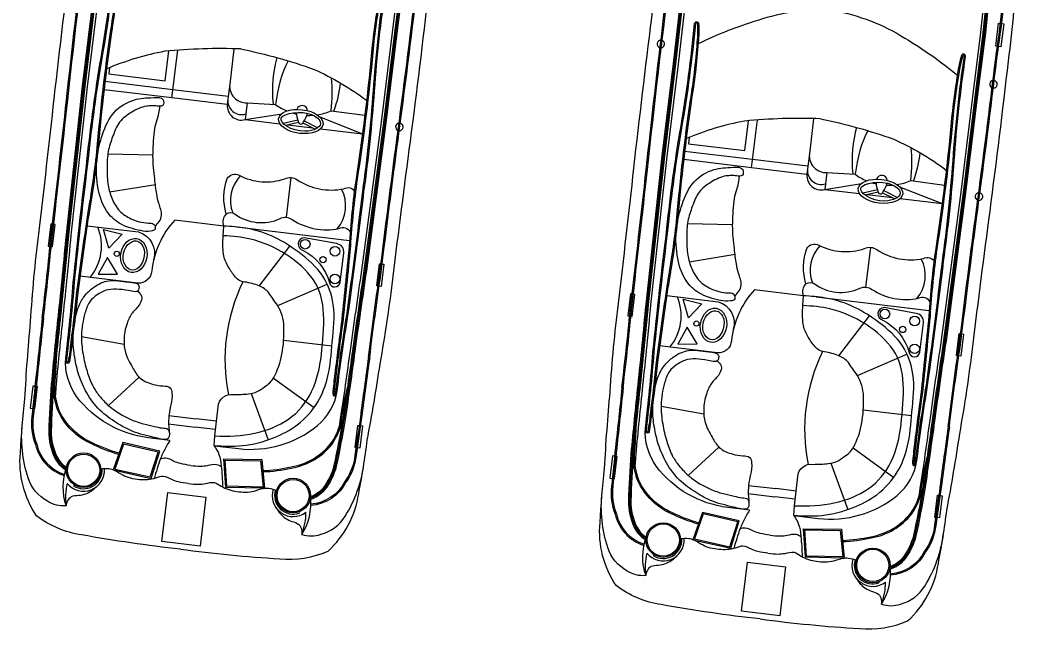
# Model space of a CAD drawing. Header units: metres. Extents: x 316591 to 321268, y 1878408 to 1881184.
# Drawn here: x 316990.4 to 317062.4, y 1880734.4 to 1880778.4 of the extents above; entities that cross this region are included whole.
import ezdxf

# ---------------------------------------------------------------- set-up
doc = ezdxf.new("R2010")
doc.units = ezdxf.units.M

msp = doc.modelspace()

# ---------------------------------------------------------------- linework, layer by layer
at = {"color": 32, "true_color": 0xcd6928}
for p, q in [((317001.404, 1880773.315), (316996.509, 1880773.907)), ((317001.333, 1880772.73), (316996.44, 1880773.322)), ((317006.752, 1880772.382), (317006.605, 1880771.167)), ((317006.605, 1880771.167), (317009.251, 1880771.597)), ((317011.997, 1880771.364), (317015.065, 1880770.144)), ((317006.605, 1880771.167), (317009.119, 1880770.863)), ((317010.417, 1880771.14), (317009.361, 1880770.897)), ((317010.457, 1880770.969), (317009.526, 1880770.755)), ((317009.694, 1880770.794), (317011.474, 1880770.578)), ((317010.776, 1880770.931), (317011.661, 1880770.484)), ((317010.855, 1880771.088), (317011.846, 1880770.587)), ((317012.049, 1880770.509), (317015.065, 1880770.144)), ((316996.718, 1880768.703), (316999.969, 1880768.642)), ((317043.185, 1880768.284), (317038.29, 1880768.876)), ((317043.114, 1880767.699), (317038.221, 1880768.291)), ((317009.581, 1880764.126), (317009.928, 1880766.992)), ((317048.533, 1880767.351), (317048.386, 1880766.137)), ((316996.844, 1880765.955), (317000.14, 1880766.498)), ((317048.386, 1880766.137), (317051.032, 1880766.566)), ((317053.778, 1880766.333), (317056.846, 1880765.113)), ((317048.386, 1880766.137), (317050.901, 1880765.832)), ((317052.199, 1880766.11), (317051.143, 1880765.866)), ((317052.238, 1880765.939), (317051.307, 1880765.724)), ((317051.476, 1880765.763), (317053.255, 1880765.548)), ((317052.557, 1880765.9), (317053.442, 1880765.453)), ((317052.636, 1880766.057), (317053.627, 1880765.557)), ((317053.83, 1880765.478), (317056.846, 1880765.113)), ((317005.984, 1880763.431), (317014.135, 1880762.445)), ((317038.499, 1880763.673), (317041.75, 1880763.611)), ((317007.63, 1880759.173), (317009.827, 1880762.057)), ((317051.362, 1880759.096), (317051.709, 1880761.961)), ((317038.625, 1880760.925), (317041.922, 1880761.467)), ((317008.961, 1880757.759), (317012.535, 1880759.297)), ((317047.766, 1880758.4), (317055.917, 1880757.414)), ((317049.411, 1880754.142), (317051.609, 1880757.026)), ((316994.809, 1880755.537), (316997.885, 1880754.985)), ((317009.389, 1880755.27), (317012.87, 1880754.872)), ((317050.742, 1880752.729), (317054.316, 1880754.267)), ((316996.773, 1880750.555), (316998.977, 1880752.599)), ((317008.647, 1880752.533), (317011.58, 1880750.409)), ((317007.057, 1880751.431), (317008.281, 1880748.094)), ((317036.59, 1880750.507), (317039.666, 1880749.954)), ((317001.118, 1880749.834), (317003.078, 1880749.597)), ((317051.17, 1880750.239), (317054.651, 1880749.842)), ((317001.092, 1880749.239), (317003.007, 1880749.007)), ((317004.473, 1880748.83), (317003.007, 1880749.007)), ((317004.541, 1880749.42), (317003.078, 1880749.597)), ((317038.554, 1880745.524), (317040.758, 1880747.568)), ((317050.428, 1880747.502), (317053.362, 1880745.378)), ((317048.838, 1880746.4), (317050.062, 1880743.063)), ((316994.284, 1880744.849), (316994.236, 1880744.775)), ((317042.9, 1880744.803), (317044.86, 1880744.566)), ((317042.873, 1880744.208), (317044.788, 1880743.977)), ((317046.255, 1880743.799), (317044.788, 1880743.977)), ((317046.323, 1880744.389), (317044.86, 1880744.566)), ((317010.486, 1880742.889), (317010.515, 1880742.806)), ((317036.066, 1880739.818), (317036.018, 1880739.745)), ((317052.267, 1880737.858), (317052.297, 1880737.775))]:
    msp.add_line(p, q, dxfattribs=at)
for points in [[(317001.942, 1880740.203, -0.01736), (316994.824, 1880741.237, -0.12634), (316991.574, 1880742.607, -0.172899), (316990.411, 1880747.15, -0.013884), (316990.732, 1880751.039, -0.008973), (316991.143, 1880756.596, -0.01509), (316991.736, 1880762.941, 0.002245), (316992.85, 1880772.701, -0.003342), (316994.138, 1880783.529, -0.016984), (316995.23, 1880790.748, -0.024546), (316996.493, 1880796.113, -0.067942), (316998.898, 1880802.759, -0.033948), (317001.352, 1880806.985, -0.022001), (317003.95, 1880810.706, -0.042872), (317007.048, 1880813.906, -0.059514), (317009.173, 1880815.363, -0.046364), (317010.341, 1880815.872, -0.104882), (317011.11, 1880815.982, -0.104882)], [(317001.942, 1880740.203, 0.01736), (317009.101, 1880739.51, 0.12634), (317012.584, 1880740.065, 0.172899), (317014.797, 1880744.2, 0.013884), (317015.412, 1880748.053, 0.008973), (317016.339, 1880753.548, 0.01509), (317017.276, 1880759.851, -0.002245), (317018.522, 1880769.595, 0.003342), (317019.853, 1880780.418, 0.016984), (317020.514, 1880787.689, 0.024546), (317020.567, 1880793.2, 0.067942), (317019.817, 1880800.228, 0.033948), (317018.441, 1880804.917, 0.022001), (317016.806, 1880809.151, 0.042872), (317014.56, 1880812.997, 0.059514), (317012.844, 1880814.919, 0.046364), (317011.83, 1880815.692, 0.104882), (317011.11, 1880815.982, 0.104882)], [(316991.986, 1880756.888, 0.006425), (316992.628, 1880762.863, 0.002217), (316993.74, 1880772.604, -0.003368), (316994.996, 1880783.52, -0.024633), (316995.95, 1880790.377, -0.015037), (316997.057, 1880794.821, -0.025439), (316997.789, 1880797.267, -0.013843), (316999.623, 1880802.256, -0.040266), (317002.068, 1880806.592, -0.016729), (317004.903, 1880810.285, -0.029739), (317008.353, 1880813.542, 0.01525), (317010.159, 1880814.851, -0.132389), (317010.527, 1880815.026, -0.028442), (317010.688, 1880815.055, -0.028442)], [(316992.073, 1880756.877, 0.006424), (316992.715, 1880762.853, 0.002217), (316993.827, 1880772.594, -0.003368), (316995.084, 1880783.511, -0.024633), (316996.036, 1880790.36, -0.015038), (316997.142, 1880794.798, -0.025461), (316997.872, 1880797.238, -0.013839), (316999.703, 1880802.221, -0.040238), (317002.14, 1880806.542, -0.016715), (317004.969, 1880810.227, -0.029693), (317008.406, 1880813.471, 0.015234), (317010.215, 1880814.783, -0.134036), (317010.545, 1880814.94, -0.024879), (317010.677, 1880814.965, -0.024879)], [(317015.503, 1880754.043, -0.006424), (317016.304, 1880760, -0.002217), (317017.547, 1880769.725, 0.003368), (317018.93, 1880780.626, 0.024633), (317019.639, 1880787.504, 0.015038), (317019.623, 1880792.078, 0.025461), (317019.496, 1880794.622, 0.013839), (317018.906, 1880799.898, 0.040238), (317017.57, 1880804.676, 0.016715), (317015.701, 1880808.928, 0.029693), (317013.137, 1880812.899, -0.015234), (317011.694, 1880814.604, 0.134036), (317011.41, 1880814.835, 0.024879), (317011.288, 1880814.891, 0.024879)], [(317015.59, 1880754.032, -0.006425), (317016.391, 1880759.988, -0.002217), (317017.634, 1880769.713, 0.003368), (317019.017, 1880780.614, 0.024633), (317019.727, 1880787.5, 0.015037), (317019.711, 1880792.08, 0.025439), (317019.583, 1880794.63, 0.013843), (317018.993, 1880799.912, 0.040266), (317017.652, 1880804.707, 0.016729), (317015.779, 1880808.969, 0.029739), (317013.205, 1880812.954, -0.01525), (317011.764, 1880814.657, 0.132389), (317011.448, 1880814.914, 0.028442), (317011.299, 1880814.981, 0.028442)], [(317043.723, 1880735.172, -0.01736), (317036.605, 1880736.207, -0.12634), (317033.356, 1880737.577, -0.172899), (317032.192, 1880742.12, -0.013884), (317032.514, 1880746.009, -0.008973), (317032.924, 1880751.566, -0.01509), (317033.517, 1880757.911, 0.002245), (317034.631, 1880767.671, -0.003342), (317035.919, 1880778.499, -0.016984), (317037.012, 1880785.717, -0.024546), (317038.274, 1880791.082, -0.067942), (317040.679, 1880797.728, -0.033948), (317043.133, 1880801.954, -0.022001), (317045.731, 1880805.675, -0.042872), (317048.829, 1880808.876, -0.059514), (317050.954, 1880810.333, -0.046364), (317052.123, 1880810.842, -0.104882), (317052.891, 1880810.951, -0.104882)], [(317043.723, 1880735.172, 0.01736), (317050.883, 1880734.479, 0.12634), (317054.365, 1880735.035, 0.172899), (317056.578, 1880739.169, 0.013884), (317057.193, 1880743.023, 0.008973), (317058.12, 1880748.517, 0.01509), (317059.057, 1880754.821, -0.002245), (317060.303, 1880764.565, 0.003342), (317061.634, 1880775.387, 0.016984), (317062.295, 1880782.659, 0.024546), (317062.348, 1880788.169, 0.067942), (317061.598, 1880795.197, 0.033948), (317060.222, 1880799.887, 0.022001), (317058.587, 1880804.12, 0.042872), (317056.341, 1880807.967, 0.059514), (317054.625, 1880809.888, 0.046364), (317053.612, 1880810.661, 0.104882), (317052.891, 1880810.951, 0.104882)], [(317033.767, 1880751.857, 0.006425), (317034.409, 1880757.832, 0.002217), (317035.521, 1880767.573, -0.003368), (317036.778, 1880778.49, -0.024633), (317037.731, 1880785.346, -0.015037), (317038.838, 1880789.79, -0.025439), (317039.571, 1880792.236, -0.013843), (317041.404, 1880797.225, -0.040266), (317043.85, 1880801.562, -0.016729), (317046.684, 1880805.254, -0.029739), (317050.134, 1880808.511, 0.01525), (317051.94, 1880809.821, -0.132389), (317052.308, 1880809.995, -0.028442), (317052.469, 1880810.024, -0.028442)], [(317033.854, 1880751.847, 0.006424), (317034.497, 1880757.823, 0.002217), (317035.609, 1880767.564, -0.003368), (317036.865, 1880778.48, -0.024633), (317037.817, 1880785.329, -0.015038), (317038.923, 1880789.768, -0.025461), (317039.654, 1880792.207, -0.013839), (317041.485, 1880797.19, -0.040238), (317043.922, 1880801.512, -0.016715), (317046.75, 1880805.196, -0.029693), (317050.187, 1880808.441, 0.015234), (317051.996, 1880809.753, -0.134036), (317052.326, 1880809.909, -0.024879), (317052.458, 1880809.934, -0.024879)], [(317057.284, 1880749.012, -0.006424), (317058.085, 1880754.969, -0.002217), (317059.328, 1880764.694, 0.003368), (317060.712, 1880775.595, 0.024633), (317061.42, 1880782.473, 0.015038), (317061.405, 1880787.048, 0.025461), (317061.277, 1880789.591, 0.013839), (317060.687, 1880794.867, 0.040238), (317059.351, 1880799.645, 0.016715), (317057.483, 1880803.898, 0.029693), (317054.918, 1880807.868, -0.015234), (317053.475, 1880809.574, 0.134036), (317053.191, 1880809.804, 0.024879), (317053.069, 1880809.86, 0.024879)], [(317057.371, 1880749.001, -0.006425), (317058.172, 1880754.957, -0.002217), (317059.415, 1880764.682, 0.003368), (317060.799, 1880775.583, 0.024633), (317061.508, 1880782.47, 0.015037), (317061.493, 1880787.049, 0.025439), (317061.364, 1880789.599, 0.013843), (317060.774, 1880794.882, 0.040266), (317059.433, 1880799.676, 0.016729), (317057.561, 1880803.938, 0.029739), (317054.987, 1880807.924, -0.01525), (317053.545, 1880809.627, 0.132389), (317053.229, 1880809.883, 0.028442), (317053.08, 1880809.95, 0.028442)], [(316997.094, 1880790.632), (316996.66, 1880788.074), (316996.238, 1880785.102), (316995.682, 1880780.246), (316994.876, 1880773.581), (316993.705, 1880762.878, -0.002601), (316993.13, 1880757.06, 0.004411), (316992.638, 1880752.113, 0.013009), (316992.456, 1880748.695, 0.113396), (316992.881, 1880746.805, 0.146005), (316993.676, 1880745.931, 1.595219)], [(316997.18, 1880790.617), (316996.747, 1880788.06), (316996.325, 1880785.091), (316995.769, 1880780.235), (316994.963, 1880773.571), (316993.793, 1880762.869, -0.002601), (316993.217, 1880757.05, 0.004411), (316992.725, 1880752.105, 0.013003), (316992.544, 1880748.693, 0.113337), (316992.96, 1880746.843, 0.144821), (316993.706, 1880746.018, 0.138987)], [(316997.267, 1880790.603), (316996.834, 1880788.047), (316996.413, 1880785.08), (316995.856, 1880780.225), (316995.05, 1880773.561), (316993.88, 1880762.861, -0.002601), (316993.305, 1880757.041, 0.00441), (316992.813, 1880752.098, 0.012997), (316992.632, 1880748.692, 0.113276), (316993.04, 1880746.881, 0.142458), (316993.737, 1880746.102, 0.142458)], [(316997.44, 1880790.573), (316997.007, 1880788.02), (316996.587, 1880785.057), (316996.031, 1880780.205), (316995.225, 1880773.541), (316994.055, 1880762.843, -0.002601), (316993.479, 1880757.022, 0.00441), (316992.988, 1880752.083, 0.002867), (316992.933, 1880751.335, 0.002867)], [(317018.501, 1880788.034), (317018.312, 1880785.448), (317018.014, 1880782.466), (317017.396, 1880777.619), (317016.59, 1880770.955), (317015.174, 1880760.284, 0.002601), (317014.345, 1880754.495, -0.00441), (317013.644, 1880749.578, -0.012997), (317013.008, 1880746.227, -0.113276), (317012.18, 1880744.565, -0.142458), (317011.316, 1880743.975, -0.142458)], [(317018.589, 1880788.027), (317018.4, 1880785.441), (317018.101, 1880782.456), (317017.483, 1880777.608), (317016.677, 1880770.944), (317015.261, 1880760.272, 0.002601), (317014.432, 1880754.484, -0.004411), (317013.731, 1880749.564, -0.013003), (317013.093, 1880746.207, -0.113337), (317012.247, 1880744.509, -0.144821), (317011.327, 1880743.886, -0.138987)], [(317018.676, 1880788.021), (317018.487, 1880785.433), (317018.188, 1880782.446), (317017.571, 1880777.598), (317016.764, 1880770.933), (317015.348, 1880760.26, 0.002601), (317014.519, 1880754.472, -0.004411), (317013.818, 1880749.55, -0.013009), (317013.179, 1880746.188, -0.113396), (317012.315, 1880744.454, -0.146005), (317011.335, 1880743.795, -1.595219)], [(317018.326, 1880788.046), (317018.137, 1880785.463), (317017.839, 1880782.486), (317017.222, 1880777.641), (317016.416, 1880770.977), (317015.001, 1880760.309, 0.002601), (317014.171, 1880754.519, -0.00441), (317013.471, 1880749.605, -0.002867), (317013.346, 1880748.865, -0.002867)], [(317038.875, 1880785.601), (317038.441, 1880783.043), (317038.02, 1880780.071), (317037.463, 1880775.215), (317036.657, 1880768.551), (317035.486, 1880757.848, -0.002601), (317034.911, 1880752.029, 0.004411), (317034.419, 1880747.082, 0.013009), (317034.237, 1880743.664, 0.113396), (317034.663, 1880741.774, 0.146005), (317035.458, 1880740.9, 1.595219)], [(317038.962, 1880785.587), (317038.528, 1880783.03), (317038.107, 1880780.06), (317037.55, 1880775.205), (317036.744, 1880768.54), (317035.574, 1880757.839, -0.002601), (317034.999, 1880752.02, 0.004411), (317034.506, 1880747.075, 0.013003), (317034.325, 1880743.663, 0.113337), (317034.742, 1880741.812, 0.144821), (317035.487, 1880740.987, 0.138987)], [(317039.048, 1880785.572), (317038.615, 1880783.016), (317038.194, 1880780.049), (317037.638, 1880775.195), (317036.831, 1880768.53), (317035.661, 1880757.83, -0.002601), (317035.086, 1880752.01, 0.00441), (317034.594, 1880747.067, 0.012997), (317034.413, 1880743.661, 0.113276), (317034.821, 1880741.85, 0.142458), (317035.518, 1880741.071, 0.142458)], [(317039.221, 1880785.543), (317038.788, 1880782.989), (317038.368, 1880780.027), (317037.812, 1880775.174), (317037.006, 1880768.51), (317035.836, 1880757.812, -0.002601), (317035.261, 1880751.992, 0.00441), (317034.769, 1880747.052, 0.002867), (317034.714, 1880746.304, 0.002867)], [(317001.193, 1880748.048), (316999.611, 1880748.24, -0.202722), (316994.465, 1880751.211, -0.178768), (316993.686, 1880753.991, 0.010028), (316994.226, 1880759.428, -0.005356), (316995.235, 1880768.387, -0.016605), (316996.223, 1880775.612, 0.018921), (316997.222, 1880783.111, -0.925873), (316997.519, 1880783.12, -0.041202), (316997.484, 1880781.769, -0.024461), (316996.971, 1880777.462, 0.012888), (316996.016, 1880769.16, -0.019359), (316995.334, 1880764.317, 0.002375), (316994.542, 1880758.714, -0.006386), (316994.139, 1880755.135, -0.013656), (316993.948, 1880753.704, -0.862706), (316993.672, 1880753.707, 0.648089)], [(316993.76, 1880753.714, -0.016488), (316993.773, 1880753.982, 0.010023), (316994.313, 1880759.42, -0.005356), (316995.322, 1880768.377, -0.016607), (316996.309, 1880775.597, 0.018921), (316997.31, 1880783.103, 0.01143), (316997.31, 1880783.107, -0.913283), (316997.431, 1880783.112, -0.041174), (316997.396, 1880781.777, -0.024478), (316996.884, 1880777.476, 0.012889), (316995.928, 1880769.168, -0.019362), (316995.248, 1880764.331, 0.002377), (316994.455, 1880758.724, -0.006391), (316994.051, 1880755.145, -0.013664), (316993.861, 1880753.718, 0.000701), (316993.861, 1880753.718, -0.819976), (316993.76, 1880753.714, -0.819976)], [(317060.282, 1880783.003), (317060.094, 1880780.417), (317059.795, 1880777.436), (317059.178, 1880772.589), (317058.371, 1880765.924), (317056.956, 1880755.254, 0.002601), (317056.126, 1880749.465, -0.00441), (317055.426, 1880744.547, -0.012997), (317054.789, 1880741.196, -0.113276), (317053.961, 1880739.534, -0.142458), (317053.098, 1880738.944, -0.142458)], [(317060.37, 1880782.997), (317060.181, 1880780.41), (317059.882, 1880777.426), (317059.265, 1880772.578), (317058.458, 1880765.913), (317057.043, 1880755.241, 0.002601), (317056.213, 1880749.453, -0.004411), (317055.512, 1880744.533, -0.013003), (317054.875, 1880741.177, -0.113337), (317054.029, 1880739.479, -0.144821), (317053.108, 1880738.855, -0.138987)], [(317060.457, 1880782.99), (317060.269, 1880780.402), (317059.97, 1880777.416), (317059.352, 1880772.567), (317058.546, 1880765.902), (317057.13, 1880755.229, 0.002601), (317056.3, 1880749.441, -0.004411), (317055.599, 1880744.52, -0.013009), (317054.96, 1880741.157, -0.113396), (317054.097, 1880739.423, -0.146005), (317053.116, 1880738.764, -1.595219)], [(317060.107, 1880783.016), (317059.919, 1880780.433), (317059.621, 1880777.455), (317059.003, 1880772.61), (317058.197, 1880765.946), (317056.782, 1880755.278, 0.002601), (317055.952, 1880749.488, -0.00441), (317055.252, 1880744.574, -0.002867), (317055.127, 1880743.834, -0.002867)], [(317004.389, 1880747.662), (317006.122, 1880747.452, 0.202722), (317011.828, 1880749.111, 0.178768), (317013.248, 1880751.624, -0.010028), (317014.02, 1880757.033, 0.005356), (317015.177, 1880765.974, 0.016605), (317015.94, 1880773.227, -0.018921), (317016.758, 1880780.748, 0.925873), (317016.472, 1880780.827, 0.041202), (317016.184, 1880779.507, 0.024461), (317015.655, 1880775.202, -0.012888), (317014.603, 1880766.911, 0.019359), (317014.109, 1880762.045, -0.002375), (317013.542, 1880756.415, 0.006386), (317013.081, 1880752.843, 0.013656), (317012.925, 1880751.408, 0.862706), (317013.193, 1880751.345, -0.648089)], [(317013.109, 1880751.373, 0.016488), (317013.161, 1880751.637, -0.010023), (317013.933, 1880757.047, 0.005356), (317015.089, 1880765.985, 0.016607), (317015.853, 1880773.233, -0.018921), (317016.671, 1880780.761, -0.01143), (317016.672, 1880780.765, 0.913283), (317016.555, 1880780.798, 0.041174), (317016.271, 1880779.494, 0.024478), (317015.743, 1880775.194, -0.012889), (317014.69, 1880766.899, 0.019362), (317014.197, 1880762.038, -0.002377), (317013.63, 1880756.404, 0.006391), (317013.168, 1880752.832, 0.013664), (317013.013, 1880751.401, -0.000701), (317013.013, 1880751.401, 0.819976), (317013.109, 1880751.373, 0.819976)], [(317049.029, 1880779.032, 0.096403), (317043.562, 1880778.32, 0.040538), (317039.257, 1880776.63, 1.92312)], [(317049.029, 1880779.032, -0.096403), (317054.17, 1880777.037, -0.040538), (317057.947, 1880774.369, -1.92312)], [(317042.974, 1880743.018), (317041.392, 1880743.209, -0.202722), (317036.246, 1880746.181, -0.178768), (317035.467, 1880748.96, 0.010028), (317036.007, 1880754.398, -0.005356), (317037.016, 1880763.356, -0.016605), (317038.004, 1880770.581, 0.018921), (317039.004, 1880778.081, -0.925873), (317039.3, 1880778.089, -0.041202), (317039.265, 1880776.739, -0.024461), (317038.752, 1880772.432, 0.012888), (317037.797, 1880764.129, -0.019359), (317037.116, 1880759.286, 0.002375), (317036.323, 1880753.683, -0.006386), (317035.92, 1880750.104, -0.013656), (317035.729, 1880748.673, -0.862706), (317035.454, 1880748.676, 0.648089)], [(317035.542, 1880748.683, -0.016488), (317035.554, 1880748.952, 0.010023), (317036.094, 1880754.39, -0.005356), (317037.103, 1880763.346, -0.016607), (317038.091, 1880770.567, 0.018921), (317039.091, 1880778.072, 0.01143), (317039.091, 1880778.076, -0.913283), (317039.212, 1880778.081, -0.041174), (317039.178, 1880776.747, -0.024478), (317038.665, 1880772.445, 0.012889), (317037.71, 1880764.138, -0.019362), (317037.029, 1880759.3, 0.002377), (317036.236, 1880753.693, -0.006391), (317035.833, 1880750.114, -0.013664), (317035.642, 1880748.687, 0.000701), (317035.642, 1880748.687, -0.819976), (317035.542, 1880748.683, -0.819976)], [(317006.304, 1880776.262, 0.033687), (317000.83, 1880776.093, 0.051879), (316996.621, 1880774.832, 1.92312)], [(317005.804, 1880776.256), (317005.499, 1880773.735, 0.462925), (317006.752, 1880772.382), (317008.8, 1880772.259)], [(317006.304, 1880776.262, -0.033687), (317011.58, 1880774.793, -0.051879), (317015.367, 1880772.564, -1.92312)], [(317046.171, 1880742.631), (317047.903, 1880742.421, 0.202722), (317053.609, 1880744.08, 0.178768), (317055.029, 1880746.594, -0.010028), (317055.801, 1880752.003, 0.005356), (317056.958, 1880760.943, 0.016605), (317057.721, 1880768.196, -0.018921), (317058.539, 1880775.717, 0.925873), (317058.253, 1880775.796, 0.041202), (317057.965, 1880774.476, 0.024461), (317057.437, 1880770.171, -0.012888), (317056.384, 1880761.881, 0.019359), (317055.891, 1880757.015, -0.002375), (317055.324, 1880751.384, 0.006386), (317054.862, 1880747.812, 0.013656), (317054.706, 1880746.377, 0.862706), (317054.974, 1880746.314, -0.648089)], [(317054.891, 1880746.342, 0.016488), (317054.942, 1880746.606, -0.010023), (317055.715, 1880752.016, 0.005356), (317056.871, 1880760.955, 0.016607), (317057.634, 1880768.202, -0.018921), (317058.452, 1880775.73, -0.01143), (317058.453, 1880775.734, 0.913283), (317058.337, 1880775.768, 0.041174), (317058.052, 1880774.463, 0.024478), (317057.524, 1880770.163, -0.012889), (317056.471, 1880761.868, 0.019362), (317055.978, 1880757.008, -0.002377), (317055.411, 1880751.373, 0.006391), (317054.949, 1880747.801, 0.013664), (317054.794, 1880746.37, -0.000701), (317054.794, 1880746.37, 0.819976), (317054.891, 1880746.342, 0.819976)], [(317005.499, 1880773.735), (317005.367, 1880772.642, 0.545737), (317006.654, 1880771.575, 0.282905)], [(317005.367, 1880772.642), (317005.319, 1880772.247, 0.516839), (317006.605, 1880771.167, 0.282905)], [(317048.086, 1880771.232, 0.033687), (317042.612, 1880771.063, 0.051879), (317038.402, 1880769.802, 1.92312)], [(317047.586, 1880771.225), (317047.281, 1880768.705, 0.462925), (317048.533, 1880767.351), (317050.582, 1880767.229)], [(317048.086, 1880771.232, -0.033687), (317053.362, 1880769.762, -0.051879), (317057.149, 1880767.534, -1.92312)], [(317047.281, 1880768.705), (317047.148, 1880767.611, 0.545737), (317048.435, 1880766.545, 0.282905)], [(317005.255, 1880764.363, -0.164009), (317005.322, 1880766.914, -0.407559), (317006.178, 1880767.156, 0.20466), (317009.48, 1880766.905, -0.28657), (317010.354, 1880766.828, 0.198759), (317013.714, 1880766.185, -0.45148), (317014.528, 1880765.929, -1.463971)], [(317047.148, 1880767.611), (317047.101, 1880767.217, 0.516839), (317048.386, 1880766.137, 0.282905)], [(317005.075, 1880763.5, -0.291269), (317005.268, 1880764.376, -0.299867), (317005.843, 1880764.381, 0.273478), (317009.134, 1880764.039, -0.28657), (317010.007, 1880763.962, 0.198759), (317013.367, 1880763.32, -0.45148), (317014.181, 1880763.063, -1.463971)], [(317005.075, 1880763.5), (317001.534, 1880763.929, 0.158322), (316999.875, 1880760.261, -0.417676), (316998.877, 1880759.379), (316994.703, 1880759.884)], [(316995.219, 1880763.523), (316998.931, 1880763.074, -0.406088), (317000.017, 1880761.067)], [(317004.389, 1880747.662), (317004.419, 1880748.363), (317004.663, 1880750.468, -0.448043), (317005.769, 1880751.351, 0.025561), (317006.861, 1880751.4, 0.15676), (317008.007, 1880751.909, 0.144288), (317008.67, 1880752.574, 0.079427), (317009.261, 1880754.251, 0.054179), (317009.405, 1880756.241, 0.127294), (317008.945, 1880757.786, -0.025195), (317008.326, 1880758.69, 0.112656), (317007.622, 1880759.176, 0.061652), (317006.592, 1880759.463, -0.222278), (317005.837, 1880759.911, -0.049109), (317005.372, 1880760.615, -0.09997), (317005.053, 1880761.46, -0.045992), (317005.029, 1880762.799), (317005.075, 1880763.5)], [(317047.036, 1880759.332, -0.164009), (317047.103, 1880761.883, -0.407559), (317047.96, 1880762.125, 0.20466), (317051.262, 1880761.874, -0.28657), (317052.135, 1880761.797, 0.198759), (317055.495, 1880761.155, -0.45148), (317056.309, 1880760.898, -1.463971)], [(317046.856, 1880758.47, -0.291269), (317047.049, 1880759.345, -0.299867), (317047.624, 1880759.35, 0.273478), (317050.915, 1880759.009, -0.28657), (317051.789, 1880758.932, 0.198759), (317055.148, 1880758.289, -0.45148), (317055.962, 1880758.033, -1.463971)], [(317046.856, 1880758.47), (317043.315, 1880758.898, 0.158322), (317041.657, 1880755.23, -0.417676), (317040.659, 1880754.348), (317036.484, 1880754.853)], [(317037, 1880758.492), (317040.713, 1880758.043, -0.406088), (317041.798, 1880756.037)], [(317046.171, 1880742.631), (317046.201, 1880743.333), (317046.444, 1880745.438, -0.448043), (317047.55, 1880746.32, 0.025561), (317048.642, 1880746.37, 0.15676), (317049.788, 1880746.879, 0.144288), (317050.451, 1880747.543, 0.079427), (317051.042, 1880749.22, 0.054179), (317051.186, 1880751.211, 0.127294), (317050.726, 1880752.756, -0.025195), (317050.107, 1880753.66, 0.112656), (317049.403, 1880754.145, 0.061652), (317048.373, 1880754.433, -0.222278), (317047.619, 1880754.88, -0.049109), (317047.154, 1880755.584, -0.09997), (317046.834, 1880756.429, -0.045992), (317046.81, 1880757.769), (317046.856, 1880758.47)], [(316991.986, 1880756.888, -0.002942), (316991.524, 1880752.545, 0.002013), (316991.248, 1880749.776, 0.130442), (316991.501, 1880747.751, 0.261246), (316993.565, 1880745.507, 0.209197)], [(316992.073, 1880756.879, -0.002941), (316991.611, 1880752.535, 0.002014), (316991.335, 1880749.766, 0.130992), (316991.585, 1880747.777, 0.261832), (316993.592, 1880745.59, 0.261832)], [(316997.521, 1880747.12, -0.043334), (316995.591, 1880747.871, -0.18333), (316993.206, 1880750.206, -0.123985), (316992.947, 1880752.653, 0.015377), (316993.03, 1880754.391)], [(317015.503, 1880754.044, 0.002941), (317014.915, 1880749.716, -0.002014), (317014.523, 1880746.96, -0.130992), (317013.806, 1880745.089, -0.261832), (317011.335, 1880743.444, -0.261832)], [(317015.59, 1880754.032, 0.002942), (317015.002, 1880749.704, -0.002013), (317014.61, 1880746.949, -0.130442), (317013.881, 1880745.043, -0.261246), (317011.342, 1880743.356, -0.209197)], [(316997.492, 1880747.037, -0.043195), (316995.554, 1880747.791, -0.183415), (316993.125, 1880750.172, -0.094511), (316992.81, 1880752.067)], [(317007.885, 1880745.867, 0.043334), (317009.938, 1880746.135, 0.18333), (317012.811, 1880747.834, 0.123985), (317013.647, 1880750.149, -0.015377), (317013.98, 1880751.856)], [(317033.767, 1880751.857, -0.002942), (317033.305, 1880747.514, 0.002013), (317033.03, 1880744.745, 0.130442), (317033.283, 1880742.72, 0.261246), (317035.346, 1880740.476, 0.209197)], [(317033.854, 1880751.848, -0.002941), (317033.393, 1880747.504, 0.002014), (317033.117, 1880744.735, 0.130992), (317033.367, 1880742.747, 0.261832), (317035.373, 1880740.56, 0.261832)], [(316993.701, 1880743.326, -0.164393), (316992.362, 1880743.66, -0.188684), (316990.974, 1880745.343, -0.10758), (316990.559, 1880749.323)], [(317007.893, 1880745.779, 0.043195), (317009.955, 1880746.049, 0.183415), (317012.882, 1880747.782, 0.094511), (317013.639, 1880749.547)], [(317039.302, 1880742.09, -0.043334), (317037.372, 1880742.84, -0.18333), (317034.987, 1880745.175, -0.123985), (317034.728, 1880747.622, 0.015377), (317034.811, 1880749.36)], [(317057.284, 1880749.014, 0.002941), (317056.696, 1880744.685, -0.002014), (317056.304, 1880741.93, -0.130992), (317055.587, 1880740.058, -0.261832), (317053.117, 1880738.413, -0.261832)], [(317057.371, 1880749.001, 0.002942), (317056.783, 1880744.673, -0.002013), (317056.391, 1880741.919, -0.130442), (317055.662, 1880740.013, -0.261246), (317053.123, 1880738.325, -0.209197)], [(317039.273, 1880742.007, -0.043195), (317037.335, 1880742.76, -0.183415), (317034.906, 1880745.142, -0.094511), (317034.591, 1880747.036)], [(317049.666, 1880740.836, 0.043334), (317051.719, 1880741.104, 0.18333), (317054.592, 1880742.803, 0.123985), (317055.428, 1880745.118, -0.015377), (317055.761, 1880746.826)], [(317010.689, 1880741.271, 0.164393), (317012.07, 1880741.276, 0.188684), (317013.819, 1880742.579, 0.10758), (317015.171, 1880746.345)], [(317035.483, 1880738.296, -0.164393), (317034.143, 1880738.63, -0.188684), (317032.755, 1880740.313, -0.10758), (317032.34, 1880744.292)], [(317049.674, 1880740.748, 0.043195), (317051.736, 1880741.018, 0.183415), (317054.663, 1880742.751, 0.094511), (317055.421, 1880744.516)], [(317052.471, 1880736.241, 0.164393), (317053.851, 1880736.245, 0.188684), (317055.6, 1880737.549, 0.10758), (317056.952, 1880741.315)]]:
    msp.add_lwpolyline(points, format="xyb", dxfattribs=at)
for points in [[(317060.836, 1880776.441), (317060.721, 1880776.455), (317060.922, 1880778.117), (317061.049, 1880778.102)], [(317061.136, 1880778.091), (317061.287, 1880778.073), (317061.086, 1880776.411), (317060.923, 1880776.431)], [(316996.833, 1880774.919), (316996.778, 1880774.465), (317000.851, 1880773.973), (317001.111, 1880776.12)], [(317005.319, 1880772.247), (317001.333, 1880772.73), (317001.75, 1880776.173)], [(317005.39, 1880772.832), (317001.404, 1880773.315)], [(317012.808, 1880771.803), (317015.236, 1880771.478)], [(317038.614, 1880769.889), (317038.559, 1880769.435), (317042.632, 1880768.942), (317042.892, 1880771.089)], [(317047.101, 1880767.217), (317043.114, 1880767.699), (317043.531, 1880771.143)], [(317047.172, 1880767.802), (317043.185, 1880768.284)], [(317054.589, 1880766.773), (317057.018, 1880766.448)], [(316992.719, 1880763.628), (316992.606, 1880763.642), (316992.414, 1880762.053), (316992.548, 1880762.037)], [(316992.636, 1880762.026), (316992.724, 1880762.015), (316992.916, 1880763.604), (316992.806, 1880763.618)], [(317016.184, 1880759.177), (317016.096, 1880759.188), (317016.288, 1880760.777), (317016.398, 1880760.763)], [(317016.485, 1880760.753), (317016.598, 1880760.739), (317016.406, 1880759.15), (317016.271, 1880759.166)], [(317034.5, 1880758.597), (317034.387, 1880758.611), (317034.195, 1880757.022), (317034.33, 1880757.006)], [(317034.417, 1880756.995), (317034.505, 1880756.985), (317034.697, 1880758.574), (317034.587, 1880758.587)], [(317057.965, 1880754.146), (317057.877, 1880754.157), (317058.069, 1880755.746), (317058.179, 1880755.733)], [(317058.267, 1880755.722), (317058.379, 1880755.708), (317058.187, 1880754.12), (317058.052, 1880754.136)], [(316991.463, 1880751.947), (316991.306, 1880751.966), (316991.111, 1880750.359), (316991.302, 1880750.336)], [(316991.389, 1880750.326), (316991.449, 1880750.318), (316991.643, 1880751.925), (316991.55, 1880751.937)], [(317014.604, 1880747.517), (317014.544, 1880747.524), (317014.739, 1880749.131), (317014.832, 1880749.12)], [(317014.919, 1880749.109), (317015.076, 1880749.09), (317014.882, 1880747.483), (317014.691, 1880747.506)], [(317033.244, 1880746.917), (317033.087, 1880746.936), (317032.893, 1880745.329), (317033.084, 1880745.306)], [(317033.171, 1880745.295), (317033.23, 1880745.288), (317033.425, 1880746.895), (317033.331, 1880746.906)], [(317056.385, 1880742.486), (317056.325, 1880742.494), (317056.52, 1880744.101), (317056.613, 1880744.089)], [(317056.701, 1880744.079), (317056.857, 1880744.06), (317056.663, 1880742.453), (317056.472, 1880742.476)]]:
    msp.add_lwpolyline(points, dxfattribs=at)
for points in [[(316996.78, 1880761.91), (316996.399, 1880763.251), (316997.751, 1880762.91)], [(316996.698, 1880761.235), (316996.009, 1880760.023), (316997.403, 1880760.032)], [(317038.561, 1880756.879), (317038.181, 1880758.221), (317039.533, 1880757.879)], [(317038.479, 1880756.204), (317037.79, 1880754.992), (317039.184, 1880755.001)], [(316999.831, 1880745.307), (317000.451, 1880747.271), (316997.789, 1880747.883), (316997.098, 1880745.914)], [(316999.771, 1880745.41), (317000.338, 1880747.206), (316997.846, 1880747.78), (316997.213, 1880745.978)], [(317005.209, 1880744.656), (317005.075, 1880746.711), (317007.807, 1880746.671), (317008.008, 1880744.594)], [(317005.291, 1880744.742), (317005.169, 1880746.622), (317007.727, 1880746.584), (317007.911, 1880744.684)], [(317000.617, 1880740.766), (317001.044, 1880744.288), (317003.788, 1880743.956), (317003.362, 1880740.433)], [(317041.612, 1880740.276), (317042.232, 1880742.24), (317039.57, 1880742.852), (317038.879, 1880740.883)], [(317041.553, 1880740.379), (317042.119, 1880742.176), (317039.627, 1880742.749), (317038.995, 1880740.948)], [(317046.99, 1880739.625), (317046.857, 1880741.68), (317049.588, 1880741.64), (317049.789, 1880739.563)], [(317047.072, 1880739.711), (317046.951, 1880741.591), (317049.508, 1880741.554), (317049.692, 1880739.653)], [(317042.399, 1880735.735), (317042.825, 1880739.257), (317045.57, 1880738.925), (317045.143, 1880735.403)]]:
    msp.add_lwpolyline(points, close=True, dxfattribs=at)
for points in [[(317010.899, 1880762.646, 0.917705), (317010.8, 1880761.742, -0.209704), (317012.684, 1880759.423, 0.850912), (317013.462, 1880759.448), (317013.715, 1880761.54, 0.435659), (317013.206, 1880762.227)], [(317052.68, 1880757.615, 0.917705), (317052.581, 1880756.711, -0.209704), (317054.465, 1880754.393, 0.850912), (317055.243, 1880754.417), (317055.496, 1880756.509, 0.435659), (317054.987, 1880757.196)]]:
    msp.add_lwpolyline(points, format="xyb", close=True, dxfattribs=at)
for centre, radius in [((317010.94, 1880762.188), 0.348), ((317013.086, 1880761.681), 0.348), ((316997.363, 1880761.497), 0.187), ((317012.227, 1880761.073), 0.226), ((317013.08, 1880759.677), 0.348), ((317052.722, 1880757.158), 0.348), ((317054.867, 1880756.65), 0.348), ((317039.144, 1880756.466), 0.187), ((317054.008, 1880756.043), 0.226), ((317054.862, 1880754.646), 0.348), ((316994.967, 1880745.893), 1.248), ((316994.967, 1880745.893), 1.16), ((317010.072, 1880744.066), 1.248), ((317010.072, 1880744.066), 1.16), ((317036.748, 1880740.863), 1.248), ((317036.748, 1880740.863), 1.16), ((317051.854, 1880739.035), 1.248), ((317051.854, 1880739.035), 1.16)]:
    msp.add_circle(centre, radius, dxfattribs=at)
for centre, radius, start, end in [((317036.576, 1880776.622), 0.272, 88.13161, 258.23072), ((317036.576, 1880776.622), 0.272, 276.8909, 69.47143), ((317060.549, 1880773.721), 0.272, 96.73158, 249.31211), ((317060.549, 1880773.721), 0.272, 267.97229, 78.0714), ((317011.202, 1880775.533), 4.06, 233.72648, 247.07749), ((317010.719, 1880771.787), 0.397, 3.90381, 162.24937), ((317011.202, 1880775.533), 4.06, 253.05062, 257.29053), ((317011.728, 1880771.648), 1.42, 178.70403, 204.69689), ((317011.728, 1880771.648), 1.42, 169.21695, 169.48626), ((317009.703, 1880771.893), 1.42, 321.50612, 349.14621), ((317011.202, 1880775.533), 4.06, 268.004, 274.34332), ((317009.703, 1880771.893), 1.42, 356.71676, 356.98607), ((317011.202, 1880775.533), 4.06, 278.5357, 293.29151), ((317010.626, 1880771.032), 0.19, 173.10151, 353.10151), ((317017.727, 1880770.651), 0.272, 94.32351, 250.57264), ((317017.727, 1880770.651), 0.272, 269.19684, 75.69931), ((317008.12, 1880765.34), 2.567, 136.30153, 200.50568), ((317052.984, 1880770.502), 4.06, 233.72648, 247.07749), ((317052.5, 1880766.756), 0.397, 3.90381, 162.24937), ((317052.984, 1880770.502), 4.06, 253.05062, 257.29053), ((317053.509, 1880766.618), 1.42, 178.70403, 204.69689), ((317053.509, 1880766.618), 1.42, 169.21695, 169.48626), ((317051.485, 1880766.863), 1.42, 321.50612, 349.14621), ((317052.984, 1880770.502), 4.06, 268.004, 274.34332), ((317051.485, 1880766.863), 1.42, 356.71676, 356.98607), ((317052.984, 1880770.502), 4.06, 278.5357, 293.29151), ((317011.289, 1880764.956), 2.567, 319.72595, 27.87345), ((317052.407, 1880766.001), 0.19, 173.10151, 353.10151), ((317059.508, 1880765.62), 0.272, 94.32351, 250.57264), ((317059.508, 1880765.62), 0.272, 269.19684, 75.69931), ((316992.685, 1880762.064), 3.575, 320.57007, 22.45754), ((317049.901, 1880760.309), 2.567, 136.30153, 200.50568), ((317053.071, 1880759.925), 2.567, 319.72595, 27.87345), ((317017.936, 1880753.886), 12.778, 154.00102, 191.47361), ((317034.466, 1880757.034), 3.575, 320.57007, 22.45754), ((317059.717, 1880748.855), 12.778, 154.00102, 191.47361), ((316997.497, 1880744.666), 4.025, 159.09717, 199.43279), ((316994.967, 1880745.893), 1.511, 218.87409, 3.77569), ((316994.967, 1880745.893), 1.335, 236.82581, 3.77569), ((316997.683, 1880743.919), 4.025, 165.22688, 188.45942), ((317010.072, 1880744.066), 1.511, 162.42732, 307.32892), ((317010.072, 1880744.066), 1.335, 162.42732, 289.3772), ((317007.322, 1880743.477), 4.025, 326.77022, 7.10584), ((317006.964, 1880742.796), 4.025, 337.74359, 0.97613), ((317039.278, 1880739.635), 4.025, 159.09717, 199.43279), ((317036.748, 1880740.863), 1.511, 218.87409, 3.77569), ((317036.748, 1880740.863), 1.335, 236.82581, 3.77569), ((317039.464, 1880738.888), 4.025, 165.22688, 188.45942), ((317051.854, 1880739.035), 1.511, 162.42732, 307.32892), ((317051.854, 1880739.035), 1.335, 162.42732, 289.3772), ((317049.104, 1880738.446), 4.025, 326.77022, 7.10584), ((317048.745, 1880737.765), 4.025, 337.74359, 0.97613)]:
    msp.add_arc(centre, radius, start, end, dxfattribs=at)
for centre, start_param, end_param in [((317010.806, 1880772.046), 0.830012, 1.576846), ((317010.806, 1880772.046), 4.712389, 5.232342), ((317052.587, 1880767.015), 0.830012, 1.576846), ((317052.587, 1880767.015), 4.712389, 5.232342)]:
    msp.add_ellipse(centre, major_axis=(0.569, 4.707), ratio=0.425319, start_param=start_param, end_param=end_param, dxfattribs=at)
for centre, major_axis, ratio in [((317010.626, 1880771.032), (1.602, -0.194), 0.533092), ((317052.407, 1880766.001), (1.602, -0.194), 0.533092), ((316998.588, 1880761.374), (0.204, 1.225), 0.758117), ((317040.369, 1880756.344), (0.204, 1.225), 0.758117)]:
    msp.add_ellipse(centre, major_axis=major_axis, ratio=ratio, dxfattribs=at)
for points in [[(317008.896, 1880775.636), (317008.627, 1880774.651), (317008.488, 1880773.504), (317008.626, 1880772.28)], [(317013.47, 1880773.813), (317013.396, 1880773.147), (317013.243, 1880772.451), (317012.986, 1880771.752)], [(317050.677, 1880770.606), (317050.408, 1880769.62), (317050.27, 1880768.474), (317050.407, 1880767.249)], [(317055.252, 1880768.782), (317055.177, 1880768.116), (317055.025, 1880767.421), (317054.767, 1880766.722)]]:
    msp.add_open_spline(points, degree=3, dxfattribs=at)
for points in [[(316999.898, 1880772.165), (317000.238, 1880772.149), (317000.673, 1880772.19), (317000.697, 1880772.592), (317000.014, 1880772.762), (316998.629, 1880772.598), (316997.193, 1880771.712), (316996.332, 1880770.091), (316995.94, 1880768.452), (316995.973, 1880766.436), (316996.622, 1880764.591), (316997.533, 1880763.711), (316999.087, 1880763.17), (316999.808, 1880763.124), (317000.117, 1880763.274), (317000.012, 1880763.634), (316999.639, 1880763.716), (316998.38, 1880764.025), (316997.575, 1880764.579), (316997.017, 1880765.457), (316996.74, 1880766.426), (316996.664, 1880767.682), (316996.746, 1880768.877), (316997.061, 1880769.941), (316997.561, 1880770.982), (316998.438, 1880771.707), (316999.507, 1880772.139), (316999.898, 1880772.165)], [(317000.107, 1880763.496), (317000.418, 1880763.822), (317000.582, 1880764.277), (317000.392, 1880765.121), (317000.237, 1880765.796), (317000.096, 1880766.89), (316999.968, 1880768.547), (317000.001, 1880769.419), (317000.074, 1880770.322), (317000.213, 1880771.017), (317000.397, 1880771.633), (317000.463, 1880772.128)], [(317041.679, 1880767.134), (317042.02, 1880767.118), (317042.454, 1880767.159), (317042.478, 1880767.562), (317041.795, 1880767.731), (317040.41, 1880767.568), (317038.974, 1880766.681), (317038.113, 1880765.061), (317037.721, 1880763.422), (317037.754, 1880761.405), (317038.403, 1880759.56), (317039.314, 1880758.681), (317040.868, 1880758.14), (317041.589, 1880758.094), (317041.898, 1880758.244), (317041.793, 1880758.603), (317041.42, 1880758.685), (317040.162, 1880758.994), (317039.357, 1880759.549), (317038.799, 1880760.427), (317038.521, 1880761.395), (317038.445, 1880762.651), (317038.527, 1880763.847), (317038.843, 1880764.91), (317039.342, 1880765.951), (317040.219, 1880766.676), (317041.289, 1880767.108), (317041.679, 1880767.134)], [(317041.888, 1880758.466), (317042.199, 1880758.792), (317042.363, 1880759.246), (317042.174, 1880760.09), (317042.018, 1880760.766), (317041.877, 1880761.859), (317041.75, 1880763.516), (317041.782, 1880764.388), (317041.855, 1880765.292), (317041.994, 1880765.986), (317042.178, 1880766.603), (317042.244, 1880767.097)], [(317004.389, 1880747.662), (317006.394, 1880747.669), (317008.663, 1880748.236), (317010.36, 1880749.164), (317011.855, 1880750.829), (317012.554, 1880752.59), (317012.894, 1880755.139), (317012.964, 1880757.851), (317012.207, 1880759.885), (317010.503, 1880761.581), (317008.759, 1880762.666), (317006.673, 1880763.339), (317005.075, 1880763.5)], [(316998.863, 1880758.81), (316999.142, 1880758.454), (316998.999, 1880757.849), (316998.489, 1880757.243), (316998.097, 1880756.483), (316997.881, 1880755.265), (316997.981, 1880754.377), (316998.495, 1880753.301), (316999.006, 1880752.571), (316999.983, 1880752.084), (317000.706, 1880751.973), (317001.197, 1880751.845), (317001.335, 1880751.459), (317001.256, 1880750.616), (317001.106, 1880748.998), (317001.067, 1880748.184), (317000.164, 1880748.229), (316998.513, 1880748.69), (316997.345, 1880749.315), (316996.143, 1880750.221), (316995.191, 1880751.471), (316994.63, 1880752.755), (316994.325, 1880754.036), (316994.206, 1880755.341), (316994.349, 1880756.706), (316994.763, 1880758.039), (316995.231, 1880758.674), (316995.848, 1880759.182), (316996.937, 1880759.575), (316997.629, 1880759.53), (316998.478, 1880759.425), (316998.932, 1880759.233), (316998.863, 1880758.81), (316998.448, 1880758.795), (316997.529, 1880758.934), (316996.723, 1880758.902), (316995.955, 1880758.545), (316995.407, 1880758.03), (316995.067, 1880757.215), (316994.81, 1880755.62), (316994.928, 1880754.263), (316995.216, 1880753.029), (316995.6, 1880752.015), (316996.022, 1880751.361), (316996.677, 1880750.64), (316997.607, 1880749.952), (316998.365, 1880749.56), (316999.293, 1880749.241), (317000.077, 1880749.054), (317000.635, 1880748.944), (317001.054, 1880748.838), (317001.145, 1880748.588)], [(317046.171, 1880742.631), (317048.175, 1880742.638), (317050.444, 1880743.205), (317052.141, 1880744.133), (317053.637, 1880745.798), (317054.335, 1880747.559), (317054.676, 1880750.108), (317054.745, 1880752.82), (317053.988, 1880754.854), (317052.285, 1880756.55), (317050.54, 1880757.635), (317048.454, 1880758.309), (317046.856, 1880758.47)], [(317040.644, 1880753.78), (317040.923, 1880753.423), (317040.781, 1880752.818), (317040.27, 1880752.212), (317039.879, 1880751.453), (317039.662, 1880750.234), (317039.762, 1880749.347), (317040.277, 1880748.27), (317040.787, 1880747.54), (317041.764, 1880747.053), (317042.487, 1880746.943), (317042.978, 1880746.814), (317043.116, 1880746.429), (317043.037, 1880745.586), (317042.887, 1880743.968), (317042.848, 1880743.154), (317041.945, 1880743.199), (317040.294, 1880743.659), (317039.127, 1880744.284), (317037.924, 1880745.19), (317036.972, 1880746.44), (317036.412, 1880747.724), (317036.106, 1880749.005), (317035.988, 1880750.31), (317036.13, 1880751.676), (317036.544, 1880753.008), (317037.013, 1880753.643), (317037.629, 1880754.152), (317038.718, 1880754.544), (317039.41, 1880754.499), (317040.26, 1880754.395), (317040.714, 1880754.202), (317040.644, 1880753.78), (317040.229, 1880753.764), (317039.31, 1880753.903), (317038.504, 1880753.872), (317037.736, 1880753.514), (317037.188, 1880753), (317036.848, 1880752.185), (317036.591, 1880750.59), (317036.709, 1880749.232), (317036.997, 1880747.999), (317037.381, 1880746.984), (317037.803, 1880746.33), (317038.458, 1880745.61), (317039.388, 1880744.921), (317040.146, 1880744.53), (317041.075, 1880744.21), (317041.858, 1880744.023), (317042.417, 1880743.913), (317042.835, 1880743.807), (317042.926, 1880743.557)], [(317001.193, 1880748.048), (317000.865, 1880747.492), (317000.514, 1880746.732), (317000.054, 1880745.285)], [(317004.389, 1880747.662), (317004.726, 1880747.025), (317004.886, 1880746.203), (317004.987, 1880744.688)], [(317002.514, 1880744.935), (317001.787, 1880745.062), (317001.319, 1880745.226), (317000.708, 1880745.454), (317000.159, 1880745.315), (316998.987, 1880745.213), (316997.785, 1880745.541), (316997.195, 1880745.878), (316996.801, 1880745.986), (316996.212, 1880745.973)], [(316995.967, 1880744.76), (316995.537, 1880744.394), (316994.612, 1880744.068), (316994.08, 1880743.976), (316993.791, 1880743.656), (316993.701, 1880743.326)], [(317002.514, 1880744.935), (317003.251, 1880744.885), (317003.745, 1880744.933), (317004.392, 1880745.008), (317004.892, 1880744.743), (317006.006, 1880744.363), (317007.251, 1880744.396), (317007.905, 1880744.582), (317008.313, 1880744.594), (317008.882, 1880744.44)], [(317008.831, 1880743.204), (317009.161, 1880742.746), (317009.982, 1880742.208), (317010.477, 1880741.992), (317010.681, 1880741.613), (317010.689, 1880741.271)], [(317042.974, 1880743.018), (317042.646, 1880742.462), (317042.295, 1880741.701), (317041.835, 1880740.254)], [(317046.171, 1880742.631), (317046.508, 1880741.994), (317046.667, 1880741.172), (317046.768, 1880739.657)], [(317044.296, 1880739.905), (317043.568, 1880740.032), (317043.1, 1880740.196), (317042.489, 1880740.423), (317041.941, 1880740.285), (317040.768, 1880740.182), (317039.567, 1880740.511), (317038.976, 1880740.847), (317038.583, 1880740.956), (317037.993, 1880740.942)], [(317037.748, 1880739.729), (317037.318, 1880739.363), (317036.393, 1880739.037), (317035.861, 1880738.945), (317035.572, 1880738.626), (317035.483, 1880738.296)], [(317044.296, 1880739.905), (317045.032, 1880739.855), (317045.526, 1880739.902), (317046.174, 1880739.977), (317046.673, 1880739.712), (317047.787, 1880739.333), (317049.033, 1880739.366), (317049.686, 1880739.551), (317050.094, 1880739.563), (317050.664, 1880739.409)], [(317050.613, 1880738.173), (317050.943, 1880737.715), (317051.763, 1880737.178), (317052.258, 1880736.961), (317052.462, 1880736.582), (317052.471, 1880736.241)]]:
    msp.add_spline(points, degree=3, dxfattribs=at)
for points, knots in [([(317012.054, 1880770.859), (317012.076, 1880771.04), (317011.883, 1880771.314), (317010.669, 1880771.87), (317009.363, 1880771.628), (317009.075, 1880770.938), (317009.937, 1880770.322), (317011.564, 1880770.338), (317012.026, 1880770.626), (317012.054, 1880770.859)], [0, 0, 0, 0, 1.031451, 1.031451, 2.992455, 2.992455, 4.95346, 4.95346, 6.283185, 6.283185, 6.283185, 6.283185]), ([(317053.835, 1880765.829), (317053.857, 1880766.01), (317053.664, 1880766.284), (317052.45, 1880766.839), (317051.144, 1880766.597), (317050.856, 1880765.907), (317051.718, 1880765.292), (317053.345, 1880765.308), (317053.807, 1880765.595), (317053.835, 1880765.829)], [0, 0, 0, 0, 1.031451, 1.031451, 2.992455, 2.992455, 4.95346, 4.95346, 6.283185, 6.283185, 6.283185, 6.283185]), ([(317004.419, 1880748.363), (317006.428, 1880748.277), (317008.278, 1880748.584), (317011.209, 1880750.588), (317011.906, 1880752.299), (317012.304, 1880756.188), (317012.528, 1880758.222), (317010.562, 1880760.996), (317008.762, 1880762.131), (317006.367, 1880762.706), (317005.726, 1880762.754), (317005.029, 1880762.799)], [0, 0, 0, 0, 0.0684102, 0.0684102, 0.1368204, 0.1368204, 0.2052306, 0.2052306, 0.2736407, 0.2736407, 0.2974604, 0.2974604, 0.2974604, 0.2974604]), ([(316998.763, 1880762.426), (316998.356, 1880762.494), (316997.835, 1880761.949), (316997.791, 1880760.672), (316998.233, 1880760.216), (316999.09, 1880760.46), (316999.468, 1880761.224), (316999.239, 1880762.154), (316999.009, 1880762.385), (316998.763, 1880762.426)], [0, 0, 0, 0, 1.743273, 1.743273, 3.486547, 3.486547, 5.22982, 5.22982, 6.283185, 6.283185, 6.283185, 6.283185]), ([(317046.201, 1880743.333), (317048.21, 1880743.247), (317050.059, 1880743.553), (317052.99, 1880745.558), (317053.688, 1880747.268), (317054.085, 1880751.157), (317054.31, 1880753.191), (317052.343, 1880755.965), (317050.543, 1880757.101), (317048.148, 1880757.675), (317047.507, 1880757.723), (317046.81, 1880757.769)], [0, 0, 0, 0, 0.0684102, 0.0684102, 0.1368204, 0.1368204, 0.2052306, 0.2052306, 0.2736407, 0.2736407, 0.2974604, 0.2974604, 0.2974604, 0.2974604]), ([(317040.544, 1880757.396), (317040.137, 1880757.464), (317039.616, 1880756.919), (317039.573, 1880755.642), (317040.014, 1880755.185), (317040.871, 1880755.429), (317041.25, 1880756.194), (317041.02, 1880757.123), (317040.79, 1880757.355), (317040.544, 1880757.396)], [0, 0, 0, 0, 1.743273, 1.743273, 3.486547, 3.486547, 5.22982, 5.22982, 6.283185, 6.283185, 6.283185, 6.283185]), ([(317002.673, 1880746.243), (317002.427, 1880746.277), (317002.017, 1880746.332), (317001.428, 1880746.532), (317000.955, 1880746.829), (317000.622, 1880746.728), (317000.497, 1880746.685)], [0, 0, 0, 0, 0.00840925, 0.01405459, 0.02148076, 0.02583256, 0.02583256, 0.02583256, 0.02583256]), ([(317002.673, 1880746.243), (317002.919, 1880746.217), (317003.331, 1880746.173), (317003.95, 1880746.227), (317004.48, 1880746.402), (317004.78, 1880746.225), (317004.89, 1880746.153)], [0, 0, 0, 0, 0.00840925, 0.01405459, 0.02148076, 0.02583256, 0.02583256, 0.02583256, 0.02583256]), ([(317044.454, 1880741.213), (317044.208, 1880741.246), (317043.798, 1880741.302), (317043.209, 1880741.501), (317042.736, 1880741.798), (317042.403, 1880741.697), (317042.279, 1880741.654)], [0, 0, 0, 0, 0.00840925, 0.01405459, 0.02148076, 0.02583256, 0.02583256, 0.02583256, 0.02583256]), ([(317044.454, 1880741.213), (317044.7, 1880741.186), (317045.112, 1880741.143), (317045.732, 1880741.196), (317046.262, 1880741.372), (317046.561, 1880741.194), (317046.672, 1880741.123)], [0, 0, 0, 0, 0.00840925, 0.01405459, 0.02148076, 0.02583256, 0.02583256, 0.02583256, 0.02583256])]:
    msp.add_open_spline(points, degree=3, knots=knots, dxfattribs=at)

doc.saveas('drawing.dxf')
